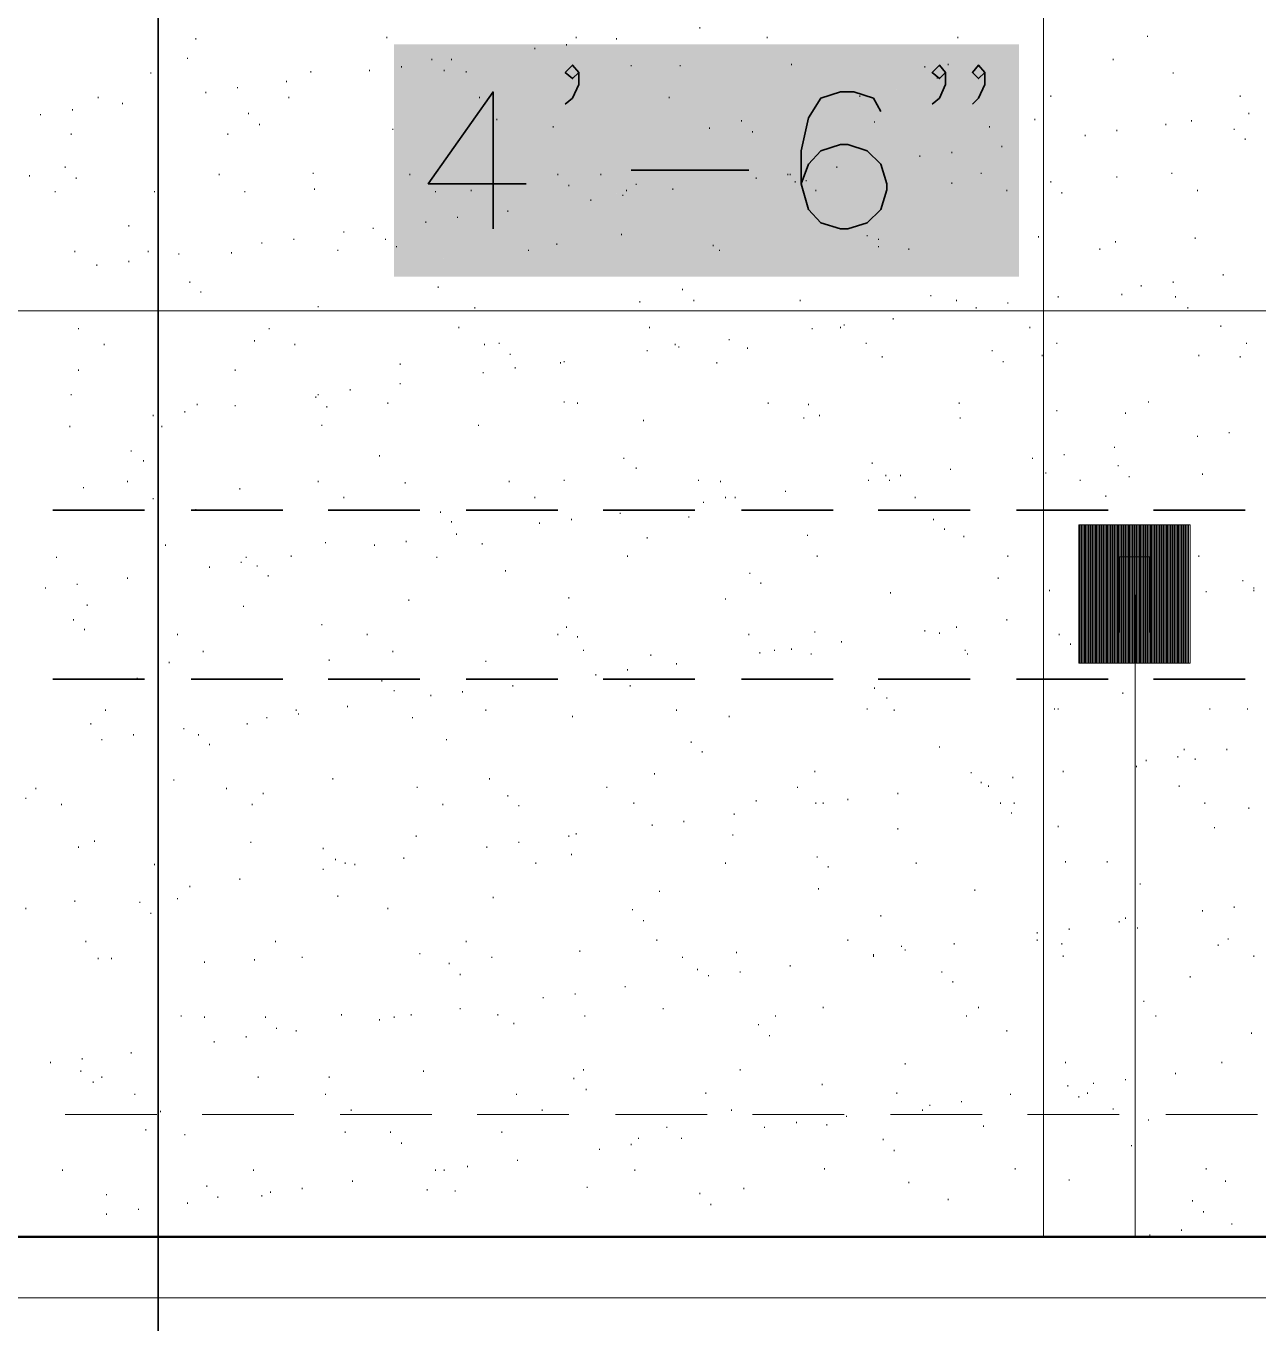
# Model space of a CAD drawing. Header units: inches. Extents: x 5 to 516, y -193 to 129.
# Drawn here: x 72.109 to 75.467, y -88.185 to -84.65 of the extents above; entities that cross this region are included whole.
import ezdxf

# ---------------------------------------------------------------- set-up
doc = ezdxf.new("R2010")
doc.units = ezdxf.units.IN
doc.header["$MEASUREMENT"] = 0
doc.layers.add('PDF4_Geometry', color=7, linetype='Continuous')
doc.layers.add('PDF4_Solid Fills', color=7, linetype='Continuous')

msp = doc.modelspace()

# ---------------------------------------------------------------- linework, layer by layer
at = {"layer": 'PDF4_Geometry', "lineweight": 35}
for points in [[(72.4687539, -100.0563172), (72.4687539, -77.7463161), (72.5687539, -77.739648), (72.6687539, -77.7196488)], [(73.6154214, -84.7763172), (73.5987548, -84.7929838), (73.5787548, -84.7763172), (73.5987548, -84.7563172), (73.6154214, -84.7763172), (73.6154214, -84.8096505), (73.5987548, -84.8463172), (73.5787548, -84.8629838)], [(74.6154215, -84.7763172), (74.5987548, -84.7929838), (74.5787548, -84.7763172), (74.5987548, -84.7563172), (74.6154215, -84.7763172), (74.6154215, -84.8096505), (74.5987548, -84.8463172), (74.5787548, -84.8629838)], [(74.7220838, -84.7763172), (74.7054172, -84.7929838), (74.6887505, -84.7763172), (74.7054172, -84.7563172), (74.7220838, -84.7763172), (74.7220838, -84.8096505), (74.7054172, -84.8463172), (74.6887505, -84.8629838)], [(73.3820908, -85.2029851), (73.3820908, -84.8296517), (73.2054241, -85.0796517), (73.4720908, -85.0796517)], [(74.4387518, -84.8829829), (74.4187518, -84.8463162), (74.3654185, -84.8296495), (74.3287518, -84.8296495), (74.2754185, -84.8463162), (74.2420852, -84.8996495), (74.2220852, -84.9896496), (74.2220852, -85.0796496), (74.2420852, -85.1496496), (74.2754185, -85.1863162), (74.3287518, -85.2029829), (74.3487518, -85.2029829), (74.4020852, -85.1863162), (74.4387518, -85.1496496), (74.4554185, -85.0963162), (74.4554185, -85.0796496), (74.4387518, -85.0263162), (74.4020852, -84.9896496), (74.3487518, -84.9729829), (74.3287518, -84.9729829), (74.2754185, -84.9896496), (74.2420852, -85.0263162), (74.2220852, -85.0796496)], [(73.7587523, -85.0429832), (74.0787524, -85.0429832)], [(72.1820853, -85.9696495), (72.4320853, -85.9696495)], [(72.5587536, -85.9696495), (72.8087536, -85.9696495)], [(72.9320853, -85.9696495), (73.1820853, -85.9696495)], [(73.3087537, -85.9696495), (73.5587537, -85.9696495)], [(73.6820854, -85.9696495), (73.9320854, -85.9696495)], [(74.0587537, -85.9696495), (74.3087537, -85.9696495)], [(74.4320854, -85.9696495), (74.6820855, -85.9696495)], [(74.8087538, -85.9696495), (75.0587538, -85.9696495)], [(75.1820855, -85.9696495), (75.4320855, -85.9696495)], [(72.4320853, -86.4296512), (72.1820853, -86.4296512)], [(72.8087536, -86.4296512), (72.5587536, -86.4296512)], [(73.1820853, -86.4296512), (72.9320853, -86.4296512)], [(73.5587537, -86.4296512), (73.3087537, -86.4296512)], [(73.9320854, -86.4296512), (73.6820854, -86.4296512)], [(74.3087537, -86.4296512), (74.0587537, -86.4296512)], [(74.6820855, -86.4296512), (74.4320854, -86.4296512)], [(75.0587538, -86.4296512), (74.8087538, -86.4296512)], [(75.4320855, -86.4296512), (75.1820855, -86.4296512)]]:
    msp.add_lwpolyline(points, dxfattribs=at)
at = {"layer": 'PDF4_Geometry', "lineweight": 15}
for points in [[(74.8820909, -87.9496505), (74.8820909, -79.9696499)], [(73.9454284, -84.6563157), (73.9454284, -84.6529825)], [(72.5720932, -84.6863157), (72.5720932, -84.6829825)], [(73.0920924, -84.6829825), (73.0920924, -84.6796493)], [(73.6087618, -84.6829825), (73.6087618, -84.6796493)], [(73.7187607, -84.6863157), (73.7187607, -84.6829825)], [(74.1287611, -84.6829825), (74.1287611, -84.6796493)], [(74.6487603, -84.6829825), (74.6487603, -84.6796493)], [(75.1654263, -84.6796493), (75.1654263, -84.6763157)], [(73.4954263, -84.7129826), (73.4954263, -84.709649)], [(73.5820928, -84.7029826), (73.5820928, -84.699649)], [(72.5487608, -84.739649), (72.5487608, -84.7363158)], [(73.1320941, -84.7629827), (73.1320941, -84.759649)], [(73.2154275, -84.7429826), (73.2154275, -84.739649)], [(73.2687587, -84.7429826), (73.2687587, -84.739649)], [(73.7587591, -84.759649), (73.7587591, -84.7563159)], [(73.8920938, -84.759649), (73.8920938, -84.7563159)], [(74.1954284, -84.7563159), (74.1954284, -84.7529826)], [(74.5587605, -84.7629827), (74.5587605, -84.759649)], [(74.6220947, -84.7563159), (74.6220947, -84.7529826)], [(75.0720934, -84.7429826), (75.0720934, -84.739649)], [(72.4487614, -84.7796491), (72.4487614, -84.7763159)], [(72.81876, -84.8029823), (72.81876, -84.7996491)], [(72.8854273, -84.7763159), (72.8854273, -84.7729822)], [(73.0454276, -84.7729822), (73.0454276, -84.7696491)], [(73.2487595, -84.7729822), (73.2487595, -84.7696491)], [(73.3087604, -84.7763159), (73.3087604, -84.7729822)], [(74.5920925, -84.7929823), (74.5920925, -84.7896491)], [(75.2354269, -84.7796491), (75.2354269, -84.7763159)], [(72.5987588, -84.8329824), (72.5987588, -84.8296492)], [(72.6854253, -84.8196491), (72.6854253, -84.816316)], [(74.3820942, -84.8429824), (74.3820942, -84.8396492)], [(74.9020935, -84.8429824), (74.9020935, -84.8396492)], [(75.4187595, -84.8429824), (75.4187595, -84.8396492)], [(72.3054271, -84.846316), (72.3054271, -84.8429824)], [(72.3720945, -84.8629824), (72.3720945, -84.8596493)], [(72.8254264, -84.846316), (72.8254264, -84.8429824)], [(73.3454256, -84.846316), (73.3454256, -84.8429824)], [(73.862095, -84.846316), (73.862095, -84.8429824)], [(72.1487601, -84.8929825), (72.1487601, -84.8896493)], [(72.2354266, -84.8796493), (72.2354266, -84.8763156)], [(72.7154274, -84.8896493), (72.7154274, -84.8863156)], [(73.3920938, -84.9063157), (73.3920938, -84.9029825)], [(74.0587605, -84.9096493), (74.0587605, -84.9063157)], [(74.4220926, -84.9129825), (74.4220926, -84.9096493)], [(74.8587619, -84.9063157), (74.8587619, -84.9029825)], [(75.2854282, -84.9096493), (75.2854282, -84.9063157)], [(75.4420953, -84.8896493), (75.4420953, -84.8863156)], [(72.2320934, -84.9463158), (72.2320934, -84.9429826)], [(72.6587597, -84.9463158), (72.6587597, -84.9429826)], [(72.7454262, -84.9196493), (72.7454262, -84.9163157)], [(73.1087618, -84.9329825), (73.1087618, -84.9296494)], [(73.5454277, -84.9263157), (73.5454277, -84.9229825)], [(73.9720939, -84.9296494), (73.9720939, -84.9263157)], [(74.0887593, -84.9396489), (74.0887593, -84.9363158)], [(74.7354268, -84.9263157), (74.7354268, -84.9229825)], [(75.082093, -84.9363158), (75.082093, -84.9329825)], [(75.2154276, -84.9196493), (75.2154276, -84.9163157)], [(75.4020936, -84.9329825), (75.4020936, -84.9296494)], [(74.7687588, -84.979649), (74.7687588, -84.9763158)], [(74.9954264, -84.949649), (74.9954264, -84.9463158)], [(75.4320923, -84.959649), (75.4320923, -84.9563158)], [(74.5454278, -85.0063159), (74.5454278, -85.0029827)], [(74.6320943, -84.9963159), (74.6320943, -84.9929826)], [(72.2154274, -85.0363159), (72.2154274, -85.0329823)], [(72.8920937, -85.0529823), (72.8920937, -85.0496492)], [(74.3187601, -85.0363159), (74.3187601, -85.0329823)], [(74.7120944, -85.0529823), (74.7120944, -85.0496492)], [(75.2320936, -85.0529823), (75.2320936, -85.0496492)], [(72.1187613, -85.0596492), (72.1187613, -85.0563159)], [(72.2454262, -85.066316), (72.2454262, -85.0629824)], [(72.6354273, -85.0563159), (72.6354273, -85.0529823)], [(73.1554265, -85.0563159), (73.1554265, -85.0529823)], [(73.5587605, -85.0563159), (73.5587605, -85.0529823)], [(73.5887592, -85.086316), (73.5887592, -85.0829824)], [(73.6754257, -85.0563159), (73.6754257, -85.0529823)], [(73.7720919, -85.0829824), (73.7720919, -85.0796492)], [(74.0987589, -85.066316), (74.0987589, -85.0629824)], [(74.1854254, -85.0563159), (74.1854254, -85.0529823)], [(74.1920952, -85.0563159), (74.1920952, -85.0529823)], [(74.205428, -85.076316), (74.205428, -85.0729824)], [(74.2354268, -85.0729824), (74.2354268, -85.0696492)], [(74.6320943, -85.0796492), (74.6320943, -85.076316)], [(74.9020935, -85.076316), (74.9020935, -85.0729824)], [(75.082093, -85.0629824), (75.082093, -85.0596492)], [(72.1887585, -85.1029824), (72.1887585, -85.0996492)], [(72.458761, -85.1029824), (72.458761, -85.0996492)], [(72.7054279, -85.1029824), (72.7054279, -85.0996492)], [(72.8954269, -85.096316), (72.8954269, -85.0929824)], [(73.2254271, -85.1029824), (73.2254271, -85.0996492)], [(73.3220932, -85.0996492), (73.3220932, -85.096316)], [(73.7354268, -85.1129824), (73.7354268, -85.1096493)], [(73.7454263, -85.0996492), (73.7454263, -85.096316)], [(73.8720947, -85.096316), (73.8720947, -85.0929824)], [(74.2620923, -85.0996492), (74.2620923, -85.096316)], [(74.7820949, -85.0996492), (74.7820949, -85.096316)], [(74.9320923, -85.1063156), (74.9320923, -85.1029824)], [(75.3020942, -85.0996492), (75.3020942, -85.096316)], [(73.4220926, -85.1563157), (73.4220926, -85.1529825)], [(73.6487602, -85.1263157), (73.6487602, -85.1229824)], [(72.3887605, -85.1963158), (72.3887605, -85.1929826)], [(73.1987615, -85.1863158), (73.1987615, -85.1829826)], [(73.285428, -85.1729826), (73.285428, -85.1696493)], [(72.9754271, -85.2129826), (72.9754271, -85.209649)], [(73.0554272, -85.2029826), (73.0554272, -85.199649)], [(73.7320935, -85.219649), (73.7320935, -85.2163158)], [(74.4020935, -85.2229826), (74.4020935, -85.219649)], [(74.8687615, -85.2263158), (74.8687615, -85.2229826)], [(75.2954278, -85.2296491), (75.2954278, -85.2263158)], [(72.242093, -85.2663159), (72.242093, -85.2629827)], [(72.442095, -85.2663159), (72.442095, -85.2629827)], [(72.7520926, -85.2429827), (72.7520926, -85.2396491)], [(72.8387592, -85.2329827), (72.8387592, -85.2296491)], [(72.9587611, -85.2629827), (72.9587611, -85.2596491)], [(73.0887592, -85.2329827), (73.0887592, -85.2296491)], [(73.1187614, -85.2529827), (73.1187614, -85.2496491)], [(73.4787603, -85.2629827), (73.4787603, -85.2596491)], [(73.5554272, -85.2463159), (73.5554272, -85.2429827)], [(73.9820935, -85.2496491), (73.9820935, -85.2463159)], [(73.9987595, -85.2629827), (73.9987595, -85.2596491)], [(74.4320923, -85.2329827), (74.4320923, -85.2296491)], [(74.4320923, -85.2529827), (74.4320923, -85.2496491)], [(74.5154256, -85.2596491), (74.5154256, -85.2563159)], [(75.0354282, -85.2596491), (75.0354282, -85.2563159)], [(75.0787597, -85.2396491), (75.0787597, -85.2363158)], [(72.3887605, -85.2929823), (72.3887605, -85.2896491)], [(72.5254284, -85.2729823), (72.5254284, -85.2696491)], [(72.6687593, -85.2696491), (72.6687593, -85.2663159)], [(72.302094, -85.3029823), (72.302094, -85.2996492)], [(75.3720948, -85.3296492), (75.3720948, -85.326316)], [(72.5554272, -85.3496492), (72.5554272, -85.3463161)], [(73.2320935, -85.3629825), (73.2320935, -85.3596493)], [(73.8987602, -85.3696493), (73.8987602, -85.3663157)], [(75.1487603, -85.3596493), (75.1487603, -85.3563156)], [(75.2354269, -85.3496492), (75.2354269, -85.3463161)], [(72.5854259, -85.3763157), (72.5854259, -85.3729825)], [(73.7820949, -85.4029825), (73.7820949, -85.3996493)], [(73.928759, -85.3996493), (73.928759, -85.3963157)], [(74.2187608, -85.3996493), (74.2187608, -85.3963157)], [(74.5754265, -85.3863157), (74.5754265, -85.3829825)], [(74.645427, -85.3996493), (74.645427, -85.3963157)], [(74.7854282, -85.4063157), (74.7854282, -85.4029825)], [(74.9220927, -85.3896493), (74.9220927, -85.3863157)], [(75.0954257, -85.3829825), (75.0954257, -85.3796493)], [(75.2420933, -85.3896493), (75.2420933, -85.3863157)], [(75.838756, -85.4263179), (71.7154223, -85.4263179), (67.5887554, -85.4263179)], [(72.4687606, -85.4229826), (72.4687606, -85.4196494)], [(72.9054265, -85.4163157), (72.9054265, -85.4129826)], [(73.3320928, -85.4196494), (73.3320928, -85.4163157)], [(74.6987616, -85.4196494), (74.6987616, -85.4163157)], [(75.2754286, -85.4196494), (75.2754286, -85.4163157)], [(72.2520926, -85.4763159), (72.2520926, -85.4729826)], [(72.7720918, -85.4763159), (72.7720918, -85.4729826)], [(73.2887613, -85.4729826), (73.2887613, -85.469649)], [(73.8087605, -85.4729826), (73.8087605, -85.469649)], [(74.2520927, -85.4763159), (74.2520927, -85.4729826)], [(74.3287597, -85.4729826), (74.3287597, -85.469649)], [(74.3387593, -85.4663159), (74.3387593, -85.4629826)], [(74.472094, -85.449649), (74.472094, -85.4463158)], [(74.8454257, -85.4729826), (74.8454257, -85.469649)], [(75.3654283, -85.469649), (75.3654283, -85.4663159)], [(72.7320934, -85.5096491), (72.7320934, -85.5063159)], [(74.0254285, -85.5063159), (74.0254285, -85.5029827)], [(72.3220931, -85.5196491), (72.3220931, -85.5163159)], [(72.8420923, -85.5196491), (72.8420923, -85.5163159)], [(73.3587618, -85.5196491), (73.3587618, -85.5163159)], [(73.3987602, -85.5163159), (73.3987602, -85.5129827)], [(73.4287589, -85.546316), (73.4287589, -85.5429824)], [(73.8020941, -85.536316), (73.8020941, -85.5329824)], [(73.878761, -85.5196491), (73.878761, -85.5163159)], [(73.8887606, -85.526316), (73.8887606, -85.5229823)], [(74.0754265, -85.5296491), (74.0754265, -85.526316)], [(74.3987602, -85.5163159), (74.3987602, -85.5129827)], [(74.7420932, -85.536316), (74.7420932, -85.5329824)], [(74.8787611, -85.5496492), (74.8787611, -85.546316)], [(74.9187595, -85.5163159), (74.9187595, -85.5129827)], [(75.3054274, -85.5496492), (75.3054274, -85.546316)], [(75.4354255, -85.5163159), (75.4354255, -85.5129827)], [(73.128761, -85.5729824), (73.128761, -85.5696492)], [(73.4420951, -85.5829824), (73.4420951, -85.5796493)], [(73.5654268, -85.5696492), (73.5654268, -85.566316)], [(73.5754265, -85.566316), (73.5754265, -85.5629824)], [(73.9920932, -85.5696492), (73.9920932, -85.566316)], [(74.4420952, -85.5529824), (74.4420952, -85.5496492)], [(74.772092, -85.566316), (74.772092, -85.5629824)], [(75.4187595, -85.5529824), (75.4187595, -85.5496492)], [(72.2520926, -85.5896493), (72.2520926, -85.586316)], [(72.6787589, -85.5896493), (72.6787589, -85.586316)], [(73.3554252, -85.5963161), (73.3554252, -85.5929824)], [(72.2320934, -85.6563158), (72.2320934, -85.6529825)], [(72.9054265, -85.6563158), (72.9054265, -85.6529825)], [(72.9920931, -85.6429825), (72.9920931, -85.6396493)], [(73.128761, -85.6263157), (73.128761, -85.6229825)], [(72.5754264, -85.6829826), (72.5754264, -85.6796494)], [(72.6787589, -85.6863158), (72.6787589, -85.6829826)], [(72.8987601, -85.6629826), (72.8987601, -85.6596494)], [(72.9287589, -85.689649), (72.9287589, -85.6863158)], [(73.0954256, -85.6796494), (73.0954256, -85.6763158)], [(73.5754265, -85.6763158), (73.5754265, -85.6729826)], [(73.612095, -85.6796494), (73.612095, -85.6763158)], [(74.1320942, -85.6796494), (74.1320942, -85.6763158)], [(74.2420932, -85.6829826), (74.2420932, -85.6796494)], [(74.6520935, -85.6796494), (74.6520935, -85.6763158)], [(75.1687595, -85.6763158), (75.1687595, -85.6729826)], [(72.4554279, -85.7129827), (72.4554279, -85.709649)], [(72.5420944, -85.7029827), (72.5420944, -85.699649)], [(73.7920945, -85.7263159), (73.7920945, -85.7229827)], [(74.2287603, -85.719649), (74.2287603, -85.7163159)], [(74.272092, -85.7129827), (74.272092, -85.709649)], [(74.6554267, -85.719649), (74.6554267, -85.7163159)], [(74.9187595, -85.699649), (74.9187595, -85.6963158)], [(75.1054254, -85.7063158), (75.1054254, -85.7029827)], [(72.2287602, -85.7429827), (72.2287602, -85.7396491)], [(72.4787602, -85.7429827), (72.4787602, -85.7396491)], [(72.9154261, -85.7396491), (72.9154261, -85.7363159)], [(73.3420924, -85.7396491), (73.3420924, -85.7363159)], [(75.3887607, -85.7596491), (75.3887607, -85.7563159)], [(75.3020942, -85.7696492), (75.3020942, -85.7663159)], [(72.3954269, -85.8096492), (72.3954269, -85.806316)], [(73.0720932, -85.8229824), (73.0720932, -85.8196492)], [(73.7387599, -85.8296493), (73.7387599, -85.826316)], [(74.8520921, -85.8296493), (74.8520921, -85.826316)], [(74.9387587, -85.8196492), (74.9387587, -85.816316)], [(75.0754266, -85.7996492), (75.0754266, -85.796316)], [(72.4287589, -85.8363161), (72.4287589, -85.8329824)], [(73.7720919, -85.8563157), (73.7720919, -85.8529825)], [(74.4154262, -85.8429824), (74.4154262, -85.8396493)], [(74.6287611, -85.8596493), (74.6287611, -85.8563157)], [(75.0854261, -85.8496493), (75.0854261, -85.8463161)], [(72.3854273, -85.8929826), (72.3854273, -85.8896493)], [(72.9054265, -85.8929826), (72.9054265, -85.8896493)], [(73.1420938, -85.8963158), (73.1420938, -85.8929826)], [(73.4254257, -85.8929826), (73.4254257, -85.8896493)], [(73.5754265, -85.8896493), (73.5754265, -85.8863157)], [(73.9420952, -85.8896493), (73.9420952, -85.8863157)], [(74.0020927, -85.8929826), (74.0020927, -85.8896493)], [(74.4054266, -85.8896493), (74.4054266, -85.8863157)], [(74.4520948, -85.8763157), (74.4520948, -85.8729825)], [(74.4620944, -85.8896493), (74.4620944, -85.8863157)], [(74.4920932, -85.8763157), (74.4920932, -85.8729825)], [(74.8887607, -85.8696493), (74.8887607, -85.8663157)], [(74.9820936, -85.8896493), (74.9820936, -85.8863157)], [(75.1154283, -85.8796493), (75.1154283, -85.8763157)], [(75.315427, -85.8729825), (75.315427, -85.8696493)], [(72.2654254, -85.9096494), (72.2654254, -85.9063158)], [(72.6920951, -85.9129826), (72.6920951, -85.9096494)], [(72.9754271, -85.9363158), (72.9754271, -85.9329826)], [(73.4954263, -85.9363158), (73.4954263, -85.9329826)], [(74.0154256, -85.9363158), (74.0154256, -85.9329826)], [(74.0420945, -85.9363158), (74.0420945, -85.9329826)], [(74.178759, -85.9196494), (74.178759, -85.9163158)], [(74.5320949, -85.9363158), (74.5320949, -85.9329826)], [(75.0520942, -85.9329826), (75.0520942, -85.9296494)], [(72.4554279, -85.939649), (72.4554279, -85.9363158)], [(72.5720932, -85.9696491), (72.5720932, -85.9663159)], [(73.955428, -85.9496491), (73.955428, -85.9463158)], [(73.2387599, -85.9763159), (73.2387599, -85.9729827)], [(73.2687587, -86.0029827), (73.2687587, -85.9996491)], [(73.5087591, -86.006316), (73.5087591, -86.0029827)], [(73.5954256, -85.996316), (73.5954256, -85.9929827)], [(73.7287603, -85.9796491), (73.7287603, -85.9763159)], [(73.9154262, -85.9896491), (73.9154262, -85.9863159)], [(74.5820929, -85.996316), (74.5820929, -85.9929827)], [(73.2820948, -86.036316), (73.2820948, -86.0329824)], [(74.23876, -86.0396492), (74.23876, -86.036316)], [(74.6120951, -86.0229823), (74.6120951, -86.0196492)], [(74.6654263, -86.0429824), (74.6654263, -86.0396492)], [(72.4887598, -86.0663161), (72.4887598, -86.0629825)], [(72.9254257, -86.0596492), (72.9254257, -86.056316)], [(73.0587604, -86.0663161), (73.0587604, -86.0629825)], [(73.1454269, -86.056316), (73.1454269, -86.0529824)], [(73.352092, -86.0629825), (73.352092, -86.0596492)], [(73.8020941, -86.046316), (73.8020941, -86.0429824)], [(72.192095, -86.0996493), (72.192095, -86.0963161)], [(72.6954283, -86.1129825), (72.6954283, -86.1096494)], [(72.7087611, -86.0996493), (72.7087611, -86.0963161)], [(72.8320928, -86.0963161), (72.8320928, -86.0929825)], [(73.2287603, -86.0996493), (73.2287603, -86.0963161)], [(73.7487595, -86.0963161), (73.7487595, -86.0929825)], [(74.2654256, -86.0963161), (74.2654256, -86.0929825)], [(74.7854282, -86.0963161), (74.7854282, -86.0929825)], [(75.088756, -86.3029829), (75.088756, -86.0963162), (75.1720893, -86.0963162), (75.1720893, -86.3029829)], [(75.3054274, -86.0963161), (75.3054274, -86.0929825)], [(72.6087617, -86.1263157), (72.6087617, -86.1229825)], [(72.7387598, -86.1229825), (72.7387598, -86.1196494)], [(72.7687586, -86.1496494), (72.7687586, -86.1463158)], [(73.4154262, -86.1363157), (73.4154262, -86.1329826)], [(74.0820929, -86.1429826), (74.0820929, -86.1396494)], [(72.1620928, -86.1829826), (72.1620928, -86.1796495)], [(72.2487594, -86.1729826), (72.2487594, -86.1696494)], [(72.3854273, -86.1563158), (72.3854273, -86.1529826)], [(74.1120951, -86.1696494), (74.1120951, -86.1663158)], [(74.7587592, -86.1563158), (74.7587592, -86.1529826)], [(75.4254259, -86.1629826), (75.4254259, -86.1596494)], [(75.4554281, -86.1829826), (75.4554281, -86.1796495)], [(73.1520934, -86.2163159), (73.1520934, -86.2129827)], [(73.5887592, -86.2096491), (73.5887592, -86.2063159)], [(74.0154256, -86.2129827), (74.0154256, -86.2096491)], [(74.4654276, -86.1963159), (74.4654276, -86.1929827)], [(74.8987603, -86.189649), (74.8987603, -86.1863159)], [(75.1320909, -86.1996503), (75.1320909, -87.9496505)], [(75.3254266, -86.1929827), (75.3254266, -86.189649)], [(75.4554281, -86.189649), (75.4554281, -86.1863159)], [(72.2754284, -86.2296491), (72.2754284, -86.2263159)], [(72.7020947, -86.2329827), (72.7020947, -86.2296491)], [(72.2387598, -86.2696492), (72.2387598, -86.266316)], [(72.9154261, -86.2829824), (72.9154261, -86.2796492)], [(73.5820928, -86.2896492), (73.5820928, -86.286316)], [(74.645427, -86.2896492), (74.645427, -86.286316)], [(74.7820949, -86.2696492), (74.7820949, -86.266316)], [(72.2687586, -86.296316), (72.2687586, -86.2929824)], [(72.5220918, -86.3096493), (72.5220918, -86.306316)], [(73.0387613, -86.3096493), (73.0387613, -86.306316)], [(73.5587605, -86.3096493), (73.5587605, -86.306316)], [(73.612095, -86.3163161), (73.612095, -86.3129825)], [(74.0787597, -86.3096493), (74.0787597, -86.306316)], [(74.2587591, -86.3029824), (74.2587591, -86.2996493)], [(74.5587605, -86.2996493), (74.5587605, -86.296316)], [(74.5987589, -86.306316), (74.5987589, -86.3029824)], [(74.9254258, -86.3096493), (74.9254258, -86.306316)], [(72.5920923, -86.3563157), (72.5920923, -86.3529825)], [(73.1087618, -86.3563157), (73.1087618, -86.3529825)], [(73.628761, -86.3529825), (73.628761, -86.3496493)], [(74.1087618, -86.3596494), (74.1087618, -86.3563157)], [(74.1487602, -86.3529825), (74.1487602, -86.3496493)], [(74.1954284, -86.3496493), (74.1954284, -86.3463161)], [(74.2487596, -86.3629825), (74.2487596, -86.3596494)], [(74.3320929, -86.3296493), (74.3320929, -86.3263161)], [(74.6687594, -86.3529825), (74.6687594, -86.3496493)], [(74.6754258, -86.3629825), (74.6754258, -86.3596494)], [(74.9554281, -86.3363161), (74.9554281, -86.3329825)], [(72.4987594, -86.3863158), (72.4987594, -86.3829826)], [(72.9354253, -86.3796494), (72.9354253, -86.3763158)], [(73.362095, -86.3829826), (73.362095, -86.3796494)], [(73.8120936, -86.3663158), (73.8120936, -86.3629825)], [(73.8820942, -86.3896494), (73.8820942, -86.3863158)], [(72.4120929, -86.4296495), (72.4120929, -86.4263158)], [(73.662093, -86.4196494), (73.662093, -86.4163158)], [(73.7487595, -86.4063158), (73.7487595, -86.4029826)], [(73.0787596, -86.4363159), (73.0787596, -86.4329827)], [(73.112095, -86.4629827), (73.112095, -86.4596491)], [(73.2987608, -86.4663159), (73.2987608, -86.4629827)], [(73.4354253, -86.4496491), (73.4354253, -86.4463159)], [(73.7554259, -86.4496491), (73.7554259, -86.4463159)], [(74.4220926, -86.4563159), (74.4220926, -86.4529827)], [(73.2120943, -86.4763159), (73.2120943, -86.4729827)], [(74.455428, -86.4829828), (74.455428, -86.4796492)], [(75.098759, -86.4696491), (75.098759, -86.4663159)], [(72.3254264, -86.516316), (72.3254264, -86.5129828)], [(72.7654255, -86.5363161), (72.7654255, -86.5329824)], [(72.8454256, -86.516316), (72.8454256, -86.5129828)], [(72.852092, -86.5263161), (72.852092, -86.5229824)], [(72.9854267, -86.506316), (72.9854267, -86.5029828)], [(73.1620929, -86.5363161), (73.1620929, -86.5329824)], [(73.362095, -86.516316), (73.362095, -86.5129828)], [(73.5987589, -86.5329824), (73.5987589, -86.5296492)], [(73.8820942, -86.516316), (73.8820942, -86.5129828)], [(74.0254285, -86.5329824), (74.0254285, -86.5296492)], [(74.4020935, -86.5129828), (74.4020935, -86.5096492)], [(74.4754272, -86.516316), (74.4754272, -86.5129828)], [(74.9120931, -86.5129828), (74.9120931, -86.5096492)], [(74.9220927, -86.5129828), (74.9220927, -86.5096492)], [(75.3354262, -86.5129828), (75.3354262, -86.5096492)], [(75.4387587, -86.5129828), (75.4387587, -86.5096492)], [(72.285428, -86.5529824), (72.285428, -86.5496493)], [(72.5387612, -86.5663161), (72.5387612, -86.5629825)], [(72.7120943, -86.5529824), (72.7120943, -86.5496493)], [(72.3154267, -86.5963162), (72.3154267, -86.5929825)], [(72.4020933, -86.5829825), (72.4020933, -86.5796493)], [(72.5787595, -86.5829825), (72.5787595, -86.5796493)], [(72.6087617, -86.6096494), (72.6087617, -86.6063157)], [(73.2554259, -86.5963162), (73.2554259, -86.5929825)], [(73.9220926, -86.6029826), (73.9220926, -86.5996493)], [(73.9520948, -86.6296494), (73.9520948, -86.6263158)], [(74.5987589, -86.6163158), (74.5987589, -86.6129826)], [(75.2487596, -86.6429826), (75.2487596, -86.6396494)], [(75.2654257, -86.6229826), (75.2654257, -86.6196494)], [(75.3820943, -86.6229826), (75.3820943, -86.6196494)], [(75.1354275, -86.6696495), (75.1354275, -86.6663158)], [(75.1620931, -86.6529826), (75.1620931, -86.6496494)], [(75.2954278, -86.6496494), (75.2954278, -86.6463158)], [(72.5120922, -86.7063159), (72.5120922, -86.7029827)], [(72.9454283, -86.7029827), (72.9454283, -86.6996491)], [(73.3720946, -86.7029827), (73.3720946, -86.6996491)], [(73.8220933, -86.6896491), (73.8220933, -86.6863159)], [(74.2587591, -86.6829827), (74.2587591, -86.6796495)], [(74.6854254, -86.6863159), (74.6854254, -86.6829827)], [(74.7120944, -86.7129827), (74.7120944, -86.7096491)], [(74.7987609, -86.6996491), (74.7987609, -86.6963159)], [(74.9354255, -86.6829827), (74.9354255, -86.6796495)], [(72.1354273, -86.7296492), (72.1354273, -86.726316)], [(72.6554265, -86.7296492), (72.6554265, -86.726316)], [(72.7554258, -86.7429828), (72.7554258, -86.7396492)], [(73.1754257, -86.726316), (73.1754257, -86.7229827)], [(73.4220926, -86.7496492), (73.4220926, -86.746316)], [(73.6920951, -86.726316), (73.6920951, -86.7229827)], [(74.2120944, -86.726316), (74.2120944, -86.7229827)], [(74.4854268, -86.7429828), (74.4854268, -86.7396492)], [(74.7320936, -86.7229827), (74.7320936, -86.7196491)], [(75.2520928, -86.7229827), (75.2520928, -86.7196491)], [(72.1087617, -86.756316), (72.1087617, -86.7529828)], [(72.2054279, -86.7729824), (72.2054279, -86.7696492)], [(72.7254271, -86.7729824), (72.7254271, -86.7696492)], [(73.2454263, -86.7729824), (73.2454263, -86.7696492)], [(73.4520947, -86.7763161), (73.4520947, -86.7729824)], [(73.7654255, -86.7696492), (73.7654255, -86.766316)], [(74.0987589, -86.7629828), (74.0987589, -86.7596492)], [(74.2620923, -86.7696492), (74.2620923, -86.766316)], [(74.2820949, -86.7696492), (74.2820949, -86.766316)], [(74.3487589, -86.7596492), (74.3487589, -86.756316)], [(74.7654256, -86.7696492), (74.7654256, -86.766316)], [(74.8020942, -86.7696492), (74.8020942, -86.766316)], [(75.3220934, -86.7696492), (75.3220934, -86.766316)], [(75.4420953, -86.7829825), (75.4420953, -86.7796492)], [(73.9020934, -86.8196493), (73.9020934, -86.8163161)], [(74.0387613, -86.7996493), (74.0387613, -86.7963161)], [(74.7954278, -86.7963161), (74.7954278, -86.7929825)], [(73.6087618, -86.8529826), (73.6087618, -86.8496494)], [(73.8154269, -86.8296494), (73.8154269, -86.8263161)], [(74.0354281, -86.8563157), (74.0354281, -86.8529826)], [(74.4854268, -86.8396494), (74.4854268, -86.8363161)], [(74.9220927, -86.8329825), (74.9220927, -86.8296494)], [(75.348759, -86.8363161), (75.348759, -86.8329825)], [(72.2520926, -86.8896494), (72.2520926, -86.8863158)], [(72.2954276, -86.8729826), (72.2954276, -86.8696494)], [(72.7220938, -86.8763158), (72.7220938, -86.8729826)], [(72.9187593, -86.8929826), (72.9187593, -86.8896494)], [(73.1720925, -86.8596494), (73.1720925, -86.8563157)], [(73.3654282, -86.8896494), (73.3654282, -86.8863158)], [(73.4520947, -86.8763158), (73.4520947, -86.8729826)], [(73.5887592, -86.8596494), (73.5887592, -86.8563157)], [(72.9520947, -86.9229827), (72.9520947, -86.9196495)], [(73.1387605, -86.9196495), (73.1387605, -86.9163159)], [(73.5954256, -86.9096495), (73.5954256, -86.9063159)], [(74.2654256, -86.9163159), (74.2654256, -86.9129827)], [(72.458761, -86.9363159), (72.458761, -86.9329827)], [(72.9187593, -86.9496491), (72.9187593, -86.9463159)], [(72.9787602, -86.9329827), (72.9787602, -86.9296495)], [(73.0054259, -86.9363159), (73.0054259, -86.9329827)], [(73.4987595, -86.9329827), (73.4987595, -86.9296495)], [(74.0154256, -86.9329827), (74.0154256, -86.9296495)], [(74.2954277, -86.9429828), (74.2954277, -86.9396491)], [(74.5354281, -86.9329827), (74.5354281, -86.9296495)], [(74.9420952, -86.9296495), (74.9420952, -86.9263159)], [(75.0554274, -86.9296495), (75.0554274, -86.9263159)], [(72.5554272, -86.996316), (72.5554272, -86.9929828)], [(72.6920951, -86.976316), (72.6920951, -86.9729828)], [(75.1454271, -86.9896492), (75.1454271, -86.986316)], [(72.4687606, -87.006316), (72.4687606, -87.0029828)], [(72.5220918, -87.0296493), (72.5220918, -87.0263161)], [(72.9587611, -87.0229824), (72.9587611, -87.0196493)], [(73.3820942, -87.0263161), (73.3820942, -87.0229824)], [(73.835426, -87.0096492), (73.835426, -87.006316)], [(74.2687587, -87.0029828), (74.2687587, -86.9996492)], [(74.6954284, -87.006316), (74.6954284, -87.0029828)], [(72.1087617, -87.0563161), (72.1087617, -87.0529825)], [(72.242093, -87.0363161), (72.242093, -87.0329825)], [(72.4187593, -87.0396493), (72.4187593, -87.0363161)], [(72.4487614, -87.0696493), (72.4487614, -87.0663161)], [(73.0954256, -87.0563161), (73.0954256, -87.0529825)], [(73.7620923, -87.0596493), (73.7620923, -87.0563161)], [(75.315427, -87.0629825), (75.315427, -87.0596493)], [(75.4020936, -87.0529825), (75.4020936, -87.0496493)], [(73.7920945, -87.0896494), (73.7920945, -87.0863162)], [(74.4387586, -87.0763161), (74.4387586, -87.0729825)], [(75.0887594, -87.0929825), (75.0887594, -87.0896494)], [(75.1054254, -87.0829825), (75.1054254, -87.0796494)], [(74.8654283, -87.1229826), (74.8654283, -87.1196494)], [(74.9520948, -87.1129826), (74.9520948, -87.1096494)], [(75.1387607, -87.1096494), (75.1387607, -87.1063158)], [(75.3854275, -87.1396494), (75.3854275, -87.1363158)], [(72.2720918, -87.1463159), (72.2720918, -87.1429827)], [(72.7887612, -87.1463159), (72.7887612, -87.1429827)], [(73.3087604, -87.1463159), (73.3087604, -87.1429827)], [(73.6187614, -87.1729823), (73.6187614, -87.1696495)], [(73.8287596, -87.1429827), (73.8287596, -87.1396494)], [(74.0454277, -87.1763163), (74.0454277, -87.1729823)], [(74.3487589, -87.1429827), (74.3487589, -87.1396494)], [(74.4954264, -87.1596495), (74.4954264, -87.1563159)], [(74.505426, -87.1696495), (74.505426, -87.1663159)], [(74.6387607, -87.1529827), (74.6387607, -87.1496495)], [(74.8654283, -87.1429827), (74.8654283, -87.1396494)], [(74.9320923, -87.1529827), (74.9320923, -87.1496495)], [(75.3587619, -87.1563159), (75.3587619, -87.1529827)], [(72.3054271, -87.1929823), (72.3054271, -87.1896491)], [(72.3420923, -87.1929823), (72.3420923, -87.1896491)], [(72.5954255, -87.2029828), (72.5954255, -87.1996495)], [(72.7320934, -87.1963164), (72.7320934, -87.1929823)], [(72.862095, -87.1896491), (72.862095, -87.1863159)], [(73.1820922, -87.1796495), (73.1820922, -87.1763163)], [(73.2620923, -87.2063159), (73.2620923, -87.2029828)], [(73.378761, -87.1896491), (73.378761, -87.1863159)], [(73.8987602, -87.1896491), (73.8987602, -87.1863159)], [(74.4187594, -87.1863159), (74.4187594, -87.1829827), (74.4187594, -87.1796495)], [(74.9354255, -87.1863159), (74.9354255, -87.1829827)], [(75.4554281, -87.1863159), (75.4554281, -87.1829827)], [(73.2920944, -87.2363156), (73.2920944, -87.2329824)], [(73.9387586, -87.2229828), (73.9387586, -87.2196496)], [(73.9687608, -87.2396496), (73.9687608, -87.2363156)], [(74.0554273, -87.2296492), (74.0554273, -87.226316)], [(74.1920952, -87.2129824), (74.1920952, -87.2096492)], [(74.6054253, -87.2296492), (74.6054253, -87.226316)], [(75.282095, -87.2429828), (75.282095, -87.2396496)], [(73.7420931, -87.2696493), (73.7420931, -87.2663161)], [(74.6354275, -87.2563156), (74.6354275, -87.2529824)], [(73.5187587, -87.2996497), (73.5187587, -87.2963157)], [(73.6054252, -87.2896493), (73.6054252, -87.2863161)], [(75.1554267, -87.3096493), (75.1554267, -87.3063161)], [(72.5320948, -87.3496494), (72.5320948, -87.3463162)], [(72.5954255, -87.3529826), (72.5954255, -87.3496494)], [(72.7620922, -87.3529826), (72.7620922, -87.3496494)], [(72.9687607, -87.3463162), (72.9687607, -87.342983)], [(73.112095, -87.3529826), (73.112095, -87.3496494)], [(73.1587598, -87.3463162), (73.1587598, -87.342983)], [(73.2920944, -87.3296494), (73.2920944, -87.3263162)], [(73.3954269, -87.3463162), (73.3954269, -87.342983)], [(73.6320942, -87.3496494), (73.6320942, -87.3463162)], [(73.8454256, -87.3296494), (73.8454256, -87.3263162)], [(74.1520935, -87.3496494), (74.1520935, -87.3463162)], [(74.2820949, -87.3263162), (74.2820949, -87.3229829)], [(74.6720927, -87.3496494), (74.6720927, -87.3463162)], [(74.7054281, -87.3263162), (74.7054281, -87.3229829)], [(75.1887587, -87.3496494), (75.1887587, -87.3463162)], [(72.7920944, -87.3829831), (72.7920944, -87.3796491)], [(73.0720932, -87.359649), (73.0720932, -87.3563158)], [(73.4387586, -87.3696495), (73.4387586, -87.3663162)], [(74.1054253, -87.3729826), (74.1054253, -87.3696495)], [(72.6220946, -87.4196491), (72.6220946, -87.4163159)], [(72.7087611, -87.4063163), (72.7087611, -87.4029823)], [(72.8454256, -87.3896495), (72.8454256, -87.3863163)], [(74.1354274, -87.4029823), (74.1354274, -87.3996491)], [(74.7820949, -87.3896495), (74.7820949, -87.3863163)], [(75.4487617, -87.3963159), (75.4487617, -87.3929827)], [(72.3954269, -87.4496496), (72.3954269, -87.4463164)], [(72.1754256, -87.476316), (72.1754256, -87.4729828)], [(72.2620922, -87.4663164), (72.2620922, -87.4629824)], [(74.505426, -87.4796492), (74.505426, -87.476316)], [(74.9420952, -87.476316), (74.9420952, -87.4729828)], [(75.3687615, -87.476316), (75.3687615, -87.4729828)], [(72.258759, -87.4996492), (72.258759, -87.4963161)], [(72.2920944, -87.5296497), (72.2920944, -87.5263157)], [(72.3154267, -87.5163161), (72.3154267, -87.5129829)], [(72.7420931, -87.5163161), (72.7420931, -87.5129829)], [(72.9354253, -87.5163161), (72.9354253, -87.5129829)], [(73.1920951, -87.4996492), (73.1920951, -87.4963161)], [(73.602092, -87.5196493), (73.602092, -87.5163161)], [(73.628761, -87.4963161), (73.628761, -87.4929828)], [(74.0554273, -87.4963161), (74.0554273, -87.4929828)], [(75.1054254, -87.5229825), (75.1054254, -87.5196493)], [(75.2420933, -87.5063156), (75.2420933, -87.5029825)], [(72.4054265, -87.5629826), (72.4054265, -87.5596494)], [(72.9254257, -87.5629826), (72.9254257, -87.5596494)], [(73.4454283, -87.5629826), (73.4454283, -87.5596494)], [(73.6354274, -87.5496497), (73.6354274, -87.5463157)], [(73.9620944, -87.5596494), (73.9620944, -87.5563161)], [(74.2787617, -87.5363161), (74.2787617, -87.5329829)], [(74.4820936, -87.5596494), (74.4820936, -87.5563161)], [(74.7920946, -87.5629826), (74.7920946, -87.5596494)], [(74.9487616, -87.5396493), (74.9487616, -87.5363161)], [(75.0020928, -87.5596494), (75.0020928, -87.5563161)], [(75.0187588, -87.5329829), (75.0187588, -87.5296497)], [(74.5720933, -87.592983), (74.5720933, -87.589649)], [(74.6587599, -87.5829826), (74.6587599, -87.5796494)], [(74.9787604, -87.569649), (74.9787604, -87.5663157)], [(72.465424, -87.6163171), (72.215424, -87.6163171)], [(72.475427, -87.609649), (72.475427, -87.6063158)], [(72.8387558, -87.6163171), (72.5887558, -87.6163171)], [(73.2154241, -87.6163171), (72.9654241, -87.6163171)], [(72.9954262, -87.6063158), (72.9954262, -87.6029826)], [(73.5887558, -87.6163171), (73.3387558, -87.6163171)], [(73.5154255, -87.6063158), (73.5154255, -87.6029826)], [(73.9654242, -87.6163171), (73.7154241, -87.6163171)], [(74.0320949, -87.6063158), (74.0320949, -87.6029826)], [(74.3387559, -87.6163171), (74.0887559, -87.6163171)], [(74.3454257, -87.6229826), (74.3454257, -87.6196495)], [(74.7154242, -87.6163171), (74.4654242, -87.6163171)], [(74.5520941, -87.6063158), (74.5520941, -87.6029826)], [(75.088756, -87.6163171), (74.8387559, -87.6163171)], [(75.0720934, -87.6029826), (75.0720934, -87.5996494)], [(75.1687595, -87.6329831), (75.1687595, -87.6296491)], [(75.4654243, -87.6163171), (75.2154243, -87.6163171)], [(72.4354253, -87.6596495), (72.4354253, -87.6563163)], [(72.9787602, -87.6663159), (72.9787602, -87.6629828)], [(73.102092, -87.6663159), (73.102092, -87.6629828)], [(73.4054266, -87.6663159), (73.4054266, -87.6629828)], [(73.8554253, -87.6529823), (73.8554253, -87.6496491)], [(74.1220947, -87.6529823), (74.1220947, -87.6496491)], [(74.2087612, -87.6396495), (74.2087612, -87.6363163)], [(74.2920945, -87.6463159), (74.2920945, -87.6429827)], [(74.7187608, -87.6496491), (74.7187608, -87.6463159)], [(72.5420944, -87.6729823), (72.5420944, -87.6696491)], [(73.1320941, -87.6963164), (73.1320941, -87.6929824)], [(73.7587591, -87.6996496), (73.7587591, -87.6963164)], [(73.7787617, -87.6829828), (73.7787617, -87.6796496)], [(73.895427, -87.6829828), (73.895427, -87.6796496)], [(74.4454284, -87.686316), (74.4454284, -87.6829828)], [(75.1220948, -87.7029828), (75.1220948, -87.6996496)], [(73.6720926, -87.7129824), (73.6720926, -87.7096492)], [(74.4754272, -87.7163164), (74.4754272, -87.7129824)], [(72.208761, -87.7696493), (72.208761, -87.7663161)], [(72.7287602, -87.7696493), (72.7287602, -87.7663161)], [(73.2254271, -87.7696493), (73.2254271, -87.7663161)], [(73.2487595, -87.7696493), (73.2487595, -87.7663161)], [(73.3120936, -87.7596497), (73.3120936, -87.7563156)], [(73.4487615, -87.7429829), (73.4487615, -87.7396496)], [(73.7687587, -87.7696493), (73.7687587, -87.7663161)], [(74.2854281, -87.7663161), (74.2854281, -87.7629829)], [(74.8054273, -87.7663161), (74.8054273, -87.7629829)], [(75.3254266, -87.7663161), (75.3254266, -87.7629829)], [(72.9987595, -87.7996498), (72.9987595, -87.7963158)], [(74.5154256, -87.802983), (74.5154256, -87.7996498)], [(74.9520948, -87.7963158), (74.9520948, -87.7929825)], [(75.3787612, -87.7996498), (75.3787612, -87.7963158)], [(72.3287595, -87.8363158), (72.3287595, -87.8329826)], [(72.6020919, -87.8129826), (72.6020919, -87.8096494)], [(72.6320941, -87.842983), (72.6320941, -87.839649)], [(72.7520926, -87.839649), (72.7520926, -87.8363158)], [(72.7754284, -87.8296494), (72.7754284, -87.8263162)], [(72.862095, -87.819649), (72.862095, -87.8163158)], [(73.2020947, -87.822983), (73.2020947, -87.819649)], [(73.2787617, -87.8263162), (73.2787617, -87.822983)], [(73.6387606, -87.8163158), (73.6387606, -87.8129826)], [(73.9454284, -87.8329826), (73.9454284, -87.8296494)], [(74.0654269, -87.819649), (74.0654269, -87.8163158)], [(72.4154261, -87.8763159), (72.4154261, -87.8729827)], [(72.5487608, -87.859649), (72.5487608, -87.8563158)], [(73.9754272, -87.8629831), (73.9754272, -87.859649)], [(74.6220947, -87.8496494), (74.6220947, -87.8463163)], [(75.2887614, -87.8529827), (75.2887614, -87.8496494)], [(75.3187602, -87.8829831), (75.3187602, -87.8796491)], [(72.3287595, -87.8896495), (72.3287595, -87.8863163)], [(75.3954271, -87.9163159), (75.3954271, -87.9129828)], [(75.1720927, -87.9463164), (75.1720927, -87.9429824)], [(75.2587592, -87.9329828), (75.2587592, -87.9296496)], [(76.2154243, -88.1163172), (24.1287536, -88.1163172)]]:
    msp.add_lwpolyline(points, dxfattribs=at)
for points in [[(75.2820882, -86.0096495), (75.2820882, -86.3863162), (74.9787549, -86.3863162), (74.9787549, -86.0096495)], [(74.9804186, -86.3846513), (74.9804186, -86.0079846), (74.9804186, -86.3846513)], [(74.9837551, -86.3846513), (74.9837551, -86.0079846), (74.9837551, -86.3846513)], [(74.9870849, -86.3846513), (74.9870849, -86.0079846), (74.9870849, -86.3846513)], [(74.9904215, -86.3846513), (74.9904215, -86.0079846), (74.9904215, -86.3846513)], [(74.9937513, -86.3846513), (74.9937513, -86.0079846), (74.9937513, -86.3846513)], [(74.9970879, -86.3846513), (74.9970879, -86.0079846), (74.9970879, -86.3846513)], [(75.0004177, -86.3846513), (75.0004177, -86.0079846), (75.0004177, -86.3846513)], [(75.0037543, -86.3846513), (75.0037543, -86.0079846), (75.0037543, -86.3846513)], [(75.0070909, -86.3846513), (75.0070909, -86.0079846), (75.0070909, -86.3846513)], [(75.0104207, -86.3846513), (75.0104207, -86.0079846), (75.0104207, -86.3846513)], [(75.0137505, -86.3846513), (75.0137505, -86.0079846), (75.0137505, -86.3846513)], [(75.0170871, -86.3846513), (75.0170871, -86.0079846), (75.0170871, -86.3846513)], [(75.0204237, -86.3846513), (75.0204237, -86.0079846), (75.0204237, -86.3846513)], [(75.0237535, -86.3846513), (75.0237535, -86.0079846), (75.0237535, -86.3846513)], [(75.0270833, -86.3846513), (75.0270833, -86.0079846), (75.0270833, -86.3846513)], [(75.0304199, -86.3846513), (75.0304199, -86.0079846), (75.0304199, -86.3846513)], [(75.0337565, -86.3846513), (75.0337565, -86.0079846), (75.0337565, -86.3846513)], [(75.0370863, -86.3846513), (75.0370863, -86.0079846), (75.0370863, -86.3846513)], [(75.0404229, -86.3846513), (75.0404229, -86.0079846), (75.0404229, -86.3846513)], [(75.0437527, -86.3846513), (75.0437527, -86.0079846), (75.0437527, -86.3846513)], [(75.0470893, -86.3846513), (75.0470893, -86.0079846), (75.0470893, -86.3846513)], [(75.0504191, -86.3846513), (75.0504191, -86.0079846), (75.0504191, -86.3846513)], [(75.0537557, -86.3846513), (75.0537557, -86.0079846), (75.0537557, -86.3846513)], [(75.0570855, -86.3846513), (75.0570855, -86.0079846), (75.0570855, -86.3846513)], [(75.0604221, -86.3846513), (75.0604221, -86.0079846), (75.0604221, -86.3846513)], [(75.0637519, -86.3846513), (75.0637519, -86.0079846), (75.0637519, -86.3846513)], [(75.0670885, -86.3846513), (75.0670885, -86.0079846), (75.0670885, -86.3846513)], [(75.0704183, -86.3846513), (75.0704183, -86.0079846), (75.0704183, -86.3846513)], [(75.0737549, -86.3846513), (75.0737549, -86.0079846), (75.0737549, -86.3846513)], [(75.0770847, -86.3846513), (75.0770847, -86.0079846), (75.0770847, -86.3846513)], [(75.0804213, -86.3846513), (75.0804213, -86.0079846), (75.0804213, -86.3846513)], [(75.0837511, -86.3846513), (75.0837511, -86.0079846), (75.0837511, -86.3846513)], [(75.0870877, -86.3846513), (75.0870877, -86.0079846), (75.0870877, -86.3846513)], [(75.0904243, -86.3846513), (75.0904243, -86.0079846), (75.0904243, -86.3846513)], [(75.0937541, -86.3846513), (75.0937541, -86.0079846), (75.0937541, -86.3846513)], [(75.0970839, -86.3846513), (75.0970839, -86.0079846), (75.0970839, -86.3846513)], [(75.1004205, -86.3846513), (75.1004205, -86.0079846), (75.1004205, -86.3846513)], [(75.103757, -86.3846513), (75.103757, -86.0079846), (75.103757, -86.3846513)], [(75.1070869, -86.3846513), (75.1070869, -86.0079846), (75.1070869, -86.3846513)], [(75.1104167, -86.3846513), (75.1104167, -86.0079846), (75.1104167, -86.3846513)], [(75.1137533, -86.3846513), (75.1137533, -86.0079846), (75.1137533, -86.3846513)], [(75.1170898, -86.3846513), (75.1170898, -86.0079846), (75.1170898, -86.3846513)], [(75.1204196, -86.3846513), (75.1204196, -86.0079846), (75.1204196, -86.3846513)], [(75.1237562, -86.3846513), (75.1237562, -86.0079846), (75.1237562, -86.3846513)], [(75.127086, -86.3846513), (75.127086, -86.0079846), (75.127086, -86.3846513)], [(75.1304226, -86.3846513), (75.1304226, -86.0079846), (75.1304226, -86.3846513)], [(75.1337524, -86.3846513), (75.1337524, -86.0079846), (75.1337524, -86.3846513)], [(75.137089, -86.3846513), (75.137089, -86.0079846), (75.137089, -86.3846513)], [(75.1404188, -86.3846513), (75.1404188, -86.0079846), (75.1404188, -86.3846513)], [(75.1437554, -86.3846513), (75.1437554, -86.0079846), (75.1437554, -86.3846513)], [(75.1470852, -86.3846513), (75.1470852, -86.0079846), (75.1470852, -86.3846513)], [(75.1504218, -86.3846513), (75.1504218, -86.0079846), (75.1504218, -86.3846513)], [(75.1537516, -86.3846513), (75.1537516, -86.0079846), (75.1537516, -86.3846513)], [(75.1570882, -86.3846513), (75.1570882, -86.0079846), (75.1570882, -86.3846513)], [(75.160418, -86.3846513), (75.160418, -86.0079846), (75.160418, -86.3846513)], [(75.1637546, -86.3846513), (75.1637546, -86.0079846), (75.1637546, -86.3846513)], [(75.1670844, -86.3846513), (75.1670844, -86.0079846), (75.1670844, -86.3846513)], [(75.170421, -86.3846513), (75.170421, -86.0079846), (75.170421, -86.3846513)], [(75.1737576, -86.3846513), (75.1737576, -86.0079846), (75.1737576, -86.3846513)], [(75.1770874, -86.3846513), (75.1770874, -86.0079846), (75.1770874, -86.3846513)], [(75.1804172, -86.3846513), (75.1804172, -86.0079846), (75.1804172, -86.3846513)], [(75.1837538, -86.3846513), (75.1837538, -86.0079846), (75.1837538, -86.3846513)], [(75.1870904, -86.3846513), (75.1870904, -86.0079846), (75.1870904, -86.3846513)], [(75.1904202, -86.3846513), (75.1904202, -86.0079846), (75.1904202, -86.3846513)], [(75.19375, -86.3846513), (75.19375, -86.0079846), (75.19375, -86.3846513)], [(75.1970866, -86.3846513), (75.1970866, -86.0079846), (75.1970866, -86.3846513)], [(75.2004232, -86.3846513), (75.2004232, -86.0079846), (75.2004232, -86.3846513)], [(75.203753, -86.3846513), (75.203753, -86.0079846), (75.203753, -86.3846513)], [(75.2070896, -86.3846513), (75.2070896, -86.0079846), (75.2070896, -86.3846513)], [(75.2104194, -86.3846513), (75.2104194, -86.0079846), (75.2104194, -86.3846513)], [(75.213756, -86.3846513), (75.213756, -86.0079846), (75.213756, -86.3846513)], [(75.2170858, -86.3846513), (75.2170858, -86.0079846), (75.2170858, -86.3846513)], [(75.2204224, -86.3846513), (75.2204224, -86.0079846), (75.2204224, -86.3846513)], [(75.2237522, -86.3846513), (75.2237522, -86.0079846), (75.2237522, -86.3846513)], [(75.2270888, -86.3846513), (75.2270888, -86.0079846), (75.2270888, -86.3846513)], [(75.2304186, -86.3846513), (75.2304186, -86.0079846), (75.2304186, -86.3846513)], [(75.2337552, -86.3846513), (75.2337552, -86.0079846), (75.2337552, -86.3846513)], [(75.237085, -86.3846513), (75.237085, -86.0079846), (75.237085, -86.3846513)], [(75.2404216, -86.3846513), (75.2404216, -86.0079846), (75.2404216, -86.3846513)], [(75.2437514, -86.3846513), (75.2437514, -86.0079846), (75.2437514, -86.3846513)], [(75.247088, -86.3846513), (75.247088, -86.0079846), (75.247088, -86.3846513)], [(75.2504178, -86.3846513), (75.2504178, -86.0079846), (75.2504178, -86.3846513)], [(75.2537543, -86.3846513), (75.2537543, -86.0079846), (75.2537543, -86.3846513)], [(75.2570909, -86.3846513), (75.2570909, -86.0079846), (75.2570909, -86.3846513)], [(75.2604207, -86.3846513), (75.2604207, -86.0079846), (75.2604207, -86.3846513)], [(75.2637506, -86.3846513), (75.2637506, -86.0079846), (75.2637506, -86.3846513)], [(75.2670871, -86.3846513), (75.2670871, -86.0079846), (75.2670871, -86.3846513)], [(75.2704237, -86.3846513), (75.2704237, -86.0079846), (75.2704237, -86.3846513)], [(75.2737535, -86.3846513), (75.2737535, -86.0079846), (75.2737535, -86.3846513)], [(75.2770833, -86.3846513), (75.2770833, -86.0079846), (75.2770833, -86.3846513)]]:
    msp.add_lwpolyline(points, close=True, dxfattribs=at)
at = {"layer": 'PDF4_Geometry', "lineweight": 50}
msp.add_lwpolyline([(76.215421, -87.9496505), (76.215421, -88.9496506), (24.1287503, -88.9496506), (24.1287503, -88.1163172), (23.9620836, -88.1163172), (23.9620836, -87.9496505)], close=True, dxfattribs=at)
at = {"layer": 'PDF4_Solid Fills', "color": 7, "lineweight": 50, "true_color": 0xffffff, "transparency": 33554559}
for points in [[(73.1120848, -84.6996502), (73.1120848, -85.3329836), (74.8154183, -84.6996502)], [(73.1120848, -85.332985), (74.8154183, -84.6996516), (74.8154183, -85.332985)]]:
    msp.add_solid(points, dxfattribs=at)

doc.saveas('drawing.dxf')
